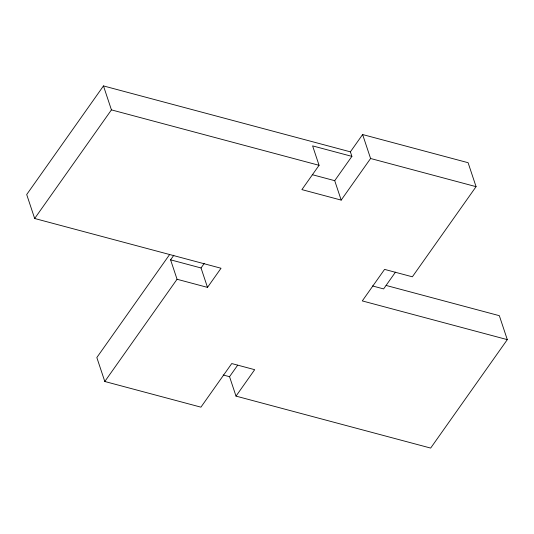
<?xml version="1.0" encoding="UTF-8"?>
<svg xmlns="http://www.w3.org/2000/svg" width="534" height="534" viewBox="0 0 534 534"><rect width="100%" height="100%" fill="white"/><g stroke="black" fill="none" stroke-linecap="round" stroke-linejoin="round"><path stroke-width="0.8" d="M351.899 156.375L312.61 145.889L319.072 165.313L301.897 189.617L341.186 200.103L334.718 180.679L351.899 156.375L350.391 151.843L103.469 85.921L26.7 194.536L34.67 218.493L221.029 268.248L207.499 287.392L177.054 279.262L170.593 259.838L173.857 255.219M34.67 218.493L111.432 109.877L103.469 85.921M169.672 254.471L96.834 357.54L104.804 381.496L200.924 407.162L231.743 363.554L254.685 369.682L236.008 396.115L430.658 448.079L507.3 339.637L499.33 315.681L386.122 285.45M104.804 381.496L177.054 279.262M207.499 287.392L201.038 267.968L204.302 263.349M350.391 151.843L362.619 134.541L468.098 162.703L476.068 186.66L412.361 276.806L384.573 269.39L362.292 300.916L507.3 339.637M341.186 200.103L370.589 158.498L362.619 134.541M236.008 396.115L229.547 376.69L237.69 365.163M395.467 272.14L383.612 288.914L372.498 285.944M370.589 158.498L476.068 186.66M111.432 109.877L319.072 165.313M312.27 174.685L334.718 180.679M170.593 259.838L201.038 267.968M223.212 375.001L229.547 376.69"/></g></svg>
